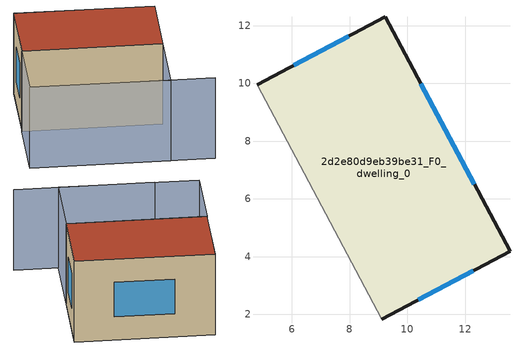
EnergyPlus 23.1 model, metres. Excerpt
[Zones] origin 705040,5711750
2d2e80d9eb39be31_F0_dwelling_0
 floor ground (EU_floor_Construction): 9.23,12.3 13.55,4.18 9.11,1.83 4.79,9.95 z0
 wall outside (EU_wall_Construction): 9.11,1.83 13.55,4.18 9.23,12.3 4.79,9.95 z0:6
 wall adiabatic (EU_wall_Construction): 4.79,9.95 9.11,1.83 z0:6
 window (EU_Window_Construction): 7.97,11.63 6.06,10.62 / 12.32,6.49 10.46,9.99 / 10.38,2.5 12.29,3.51 z1.71:4.29
 roof outside (EU_roof_Construction): 13.55,4.18 9.23,12.3 4.79,9.95 9.11,1.83 z6
shading: 1.86,5.12 6.18,-3 / 4.82,-0.45 0.5,7.68 / 0.5,7.68 4.79,9.97 / 4.79,9.97 9.11,1.83 / 9.11,1.83 4.82,-0.45 z0:6
[Building]
EU S2 Campaign: North Axis=0; Terrain=City; Solar Distribution=FullExterior
[Site:Location]
London: Latitude=51.5; Longitude=-0.5; Time Zone=0; Elevation=25
[SizingPeriod:WeatherFileDays]
AnnualSizingPeriod: Begin Month=1; Begin Day of Month=1; End Month=12; End Day of Month=31; Day of Week for Start Day=Monday; Use Weather File Daylight Saving Period=No; Use Weather File Rain and Snow Indicators=No
[MATERIAL]
EU_InternalMass_Material: Roughness=MediumRough; Thickness=0.1; Conductivity=1; Density=1800; Specific Heat=900; Thermal Absorptance=0.9; Solar Absorptance=0.7; Visible Absorptance=0.7
[MATERIAL:NOMASS] Roughness=MediumRough; Thermal Absorptance=0.9; Solar Absorptance=0.7; Visible Absorptance=0.7
Name | Thermal Resistance
EU_wall_NoMass | 0.71061
EU_roof_NoMass | 2.41608
EU_floor_NoMass | 1.75078
[WINDOWMATERIAL:SIMPLEGLAZINGSYSTEM]
EU_Window_SimpleGlazing: UFactor=2.64892; Solar Heat Gain Coefficient=0.76; Visible Transmittance=0.76
[CONSTRUCTION]
EU_wall_Construction: EU_wall_NoMass
EU_roof_Construction: EU_roof_NoMass
EU_floor_Construction: EU_floor_NoMass
EU_InternalMass_Construction: EU_InternalMass_Material
EU_Window_Construction: EU_Window_SimpleGlazing
[ZONE]
2d2e80d9eb39be31_F0_dwelling_0: Type=1; Multiplier=1; Ceiling Height=autocalculate; Volume=277.371; Floor Area=autocalculate; Part of Total Floor Area=Yes
[INTERNALMASS]
2d2e80d9eb39be31_F0_dwelling_0_EU_InternalMass: Construction=EU_InternalMass_Construction; Zone or ZoneList=2d2e80d9eb39be31_F0_dwelling_0; Surface Area=46.2287
[OTHEREQUIPMENT]
EU_Step8_InternalGain_2d2e80d9eb39be31_F0_dwelling_0_f000: Fuel Type=Electricity; Zone or ZoneList or Space or SpaceList=2d2e80d9eb39be31_F0_dwelling_0; Schedule=EU_Step8_GainSchedule_2d2e80d9eb39be31_F0_dwelling_0_f000; Design Level Calculation Method=Watts/Area; Power per Zone Floor Area=1; Fraction Latent=0; Fraction Radiant=0; Fraction Lost=0; Carbon Dioxide Generation Rate=0; EndUse Subcategory=EU_Step8_InternalGains
[ZONEVENTILATION:DESIGNFLOWRATE]
EU_ConstantAir_2d2e80d9eb39be31_F0_dwelling_0: Zone or ZoneList or Space or SpaceList=2d2e80d9eb39be31_F0_dwelling_0; Schedule=EU_AlwaysOn; Design Flow Rate Calculation Method=AirChanges/Hour; Air Changes per Hour=0.496673; Ventilation Type=Natural; Fan Pressure Rise=0; Fan Total Efficiency=1; Constant Term Coefficient=1; Temperature Term Coefficient=0; Velocity Term Coefficient=0; Velocity Squared Term Coefficient=0; Minimum Indoor Temperature=-100; Maximum Indoor Temperature=100; Delta Temperature=-100; Minimum Outdoor Temperature=-100; Maximum Outdoor Temperature=100; Maximum Wind Speed=40
[HVACTEMPLATE:THERMOSTAT]
EU_HeatOnly_2d2e80d9eb39be31_F0_dwelling_0: Constant Heating Setpoint=20; Constant Cooling Setpoint=50
[HVACTEMPLATE:ZONE:IDEALLOADSAIRSYSTEM]
2d2e80d9eb39be31_F0_dwelling_0: Template Thermostat=EU_HeatOnly_2d2e80d9eb39be31_F0_dwelling_0; System Availability Schedule=EU_AlwaysOn; Maximum Heating Supply Air Temperature=50; Minimum Cooling Supply Air Temperature=13; Maximum Heating Supply Air Humidity Ratio=0.0156; Minimum Cooling Supply Air Humidity Ratio=0.0077; Heating Limit=NoLimit; Cooling Limit=NoLimit; Heating Availability Schedule=EU_AlwaysOn; Cooling Availability Schedule=EU_CoolingOff; Dehumidification Control Type=ConstantSensibleHeatRatio; Cooling Sensible Heat Ratio=0.7; Dehumidification Setpoint=60; Humidification Control Type=None; Humidification Setpoint=30; Outdoor Air Method=None; Outdoor Air Flow Rate per Person=0.00944; Outdoor Air Flow Rate per Zone Floor Area=0; Outdoor Air Flow Rate per Zone=0; Demand Controlled Ventilation Type=None; Outdoor Air Economizer Type=NoEconomizer; Heat Recovery Type=None; Sensible Heat Recovery Effectiveness=0.7; Latent Heat Recovery Effectiveness=0.65
[SIZING:ZONE]
2d2e80d9eb39be31_F0_dwelling_0: Zone Cooling Design Supply Air Temperature Input Method=SupplyAirTemperature; Zone Cooling Design Supply Air Temperature=13; Zone Heating Design Supply Air Temperature Input Method=SupplyAirTemperature; Zone Heating Design Supply Air Temperature=50; Zone Cooling Design Supply Air Humidity Ratio=0.008; Zone Heating Design Supply Air Humidity Ratio=0.008; Cooling Design Air Flow Method=DesignDay; Cooling Design Air Flow Rate=0; Cooling Minimum Air Flow per Zone Floor Area=0.000762; Cooling Minimum Air Flow=0; Cooling Minimum Air Flow Fraction=0.2; Heating Design Air Flow Method=DesignDay; Heating Design Air Flow Rate=0; Heating Maximum Air Flow per Zone Floor Area=0.002032; Heating Maximum Air Flow=0.141576; Heating Maximum Air Flow Fraction=0.3; Account for Dedicated Outdoor Air System=No; Dedicated Outdoor Air System Control Strategy=NeutralSupplyAir; Dedicated Outdoor Air Low Setpoint Temperature for Design=autosize; Dedicated Outdoor Air High Setpoint Temperature for Design=autosize; Zone Load Sizing Method=Sensible Load Only No Latent Load; Zone Latent Cooling Design Supply Air Humidity Ratio Input Method=HumidityRatioDifference; Zone Cooling Design Supply Air Humidity Ratio Difference=0.005; Zone Latent Heating Design Supply Air Humidity Ratio Input Method=HumidityRatioDifference; Zone Humidification Design Supply Air Humidity Ratio Difference=0.005
[SCHEDULE:CONSTANT]
Name | Hourly Value
EU_AlwaysOn | 1
EU_CoolingOff | 0
[SCHEDULE:FILE]
EU_Step8_GainSchedule_2d2e80d9eb39be31_F0_dwelling_0_f000: File=../../schedules/2d2e80d9eb39be31/2d2e80d9eb39be31_F0_dwelling_0_f000_gain.csv; Column Number=1; Rows to Skip at Top=0; Number of Hours of Data=8760; Column Separator=Comma; Interpolate to Timestep=No; Minutes per Item=60; Adjust Schedule for Daylight Savings=Yes
